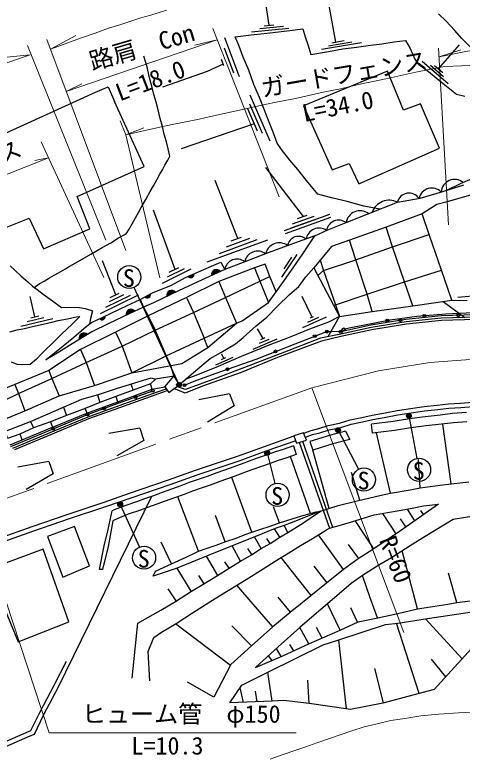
# Model space of a CAD drawing. Units: millimetres at full size, sheet at 1:1000; details may follow other scales. Extents: x 40000 to 680000, y 20000 to 380000.
# Drawn here: x 402646 to 449102, y 263692 to 340653 of the extents above; entities that cross this region are included whole.
import ezdxf
from ezdxf.enums import TextEntityAlignment as Align

# ---------------------------------------------------------------- set-up
doc = ezdxf.new("R2010")
doc.units = ezdxf.units.MM
doc.header["$LTSCALE"] = 1000
doc.linetypes.add('CHAIN', pattern=[18.5, 12, -1.5, 3.5, -1.5])
for name, color, linetype, lineweight in [('M-BGD', 7, 'Continuous', 25), ('M-BGD-EXST', 7, 'Continuous', 25), ('M-BMK', 2, 'CHAIN', 13), ('M-STR-HTXT', 7, 'Continuous', 13), ('M-STR-STRC', 7, 'Continuous', 25)]:
    doc.layers.add(name, color=color, linetype=linetype, lineweight=lineweight)
doc.styles.add('ＭＳ ゴシック', font='')
doc.styles.get('ＭＳ ゴシック').set_extended_font_data('MS Gothic')

msp = doc.modelspace()

# ---------------------------------------------------------------- hatches: boundary and pattern name
at = {"layer": 'M-BGD'}
for points in [[(423996, 313965, 0.82183), (423093, 313557)], [(420657, 313459, 0.84072), (421228, 313714)], [(419329, 311813, 0.82183), (418436, 311384)], [(416162, 311339, 0.84072), (416716, 311630)], [(415106, 309838, 0.82183), (414207, 309421)], [(411452, 309082, 0.84072), (412019, 309348)], [(410198, 307417, 0.82183), (409355, 306896)]]:
    msp.add_hatch(color=256, dxfattribs=at).paths.add_polyline_path(points)
at = {"layer": 'M-BGD-EXST'}
for points in [[(419480, 302081, 1), (419920, 302320, 0.41421), (419580, 302420, 0.41421)], [(443350, 298850, 1), (443789, 299089, 0.41421), (443450, 299189, 0.41421)], [(435989, 297356, 1), (436428, 297595, 0.41421), (436089, 297695, 0.41421)], [(428632, 294986, 1), (429072, 295225, 0.41421), (428732, 295325, 0.41421)], [(413365, 289646, 1), (413805, 289885, 0.41421), (413465, 289985, 0.41421)]]:
    msp.add_hatch(color=256, dxfattribs=at).paths.add_polyline_path(points)

# ---------------------------------------------------------------- linework, layer by layer
at = {"layer": 'M-BGD'}
for p, q in [((429046, 339572), (428716, 341874)), ((435965, 337820), (435219, 342011)), ((428091, 339216), (430537, 339474)), ((428543, 339524), (429550, 339621)), ((427225, 338874), (431092, 339281)), ((424418, 338280), (425932, 334240)), ((435564, 337752), (436856, 337970)), ((424390, 337216), (425362, 334620)), ((434494, 337066), (438658, 337765)), ((435236, 337444), (437630, 337846)), ((446653, 335026), (448822, 337541)), ((424082, 336041), (424329, 335383)), ((444934, 335843), (447636, 333523)), ((445812, 335419), (447176, 334247)), ((446217, 335400), (447089, 334651)), ((397861, 326622), (411027, 332597)), ((427056, 332335), (429120, 327561)), ((427023, 331402), (428321, 328353)), ((426802, 330906), (427799, 328602)), ((427487, 329322), (419937, 326717)), ((432638, 319704), (428708, 324766)), ((425808, 317402), (423436, 323445)), ((419287, 314191), (417054, 320350)), ((430636, 318243), (435346, 319931)), ((430754, 317914), (435464, 319602)), ((431340, 318496), (434403, 319593)), ((431495, 318923), (433737, 319726)), ((431998, 319475), (432990, 319830)), ((422624, 314962), (428922, 317261)), ((422624, 314962), (428922, 317261)), ((423885, 315848), (427811, 317281)), ((424611, 316539), (427038, 317425)), ((425116, 317149), (426177, 317536)), ((430377, 313372), (431951, 315743)), ((413144, 311553), (411755, 315088)), ((430608, 314262), (431398, 315452)), ((417973, 312773), (420973, 314234)), ((418506, 313422), (420280, 314286)), ((418669, 313890), (419667, 314377)), ((412555, 311269), (413488, 311720)), ((404725, 309260), (404251, 311387)), ((411529, 309607), (415504, 311528)), ((412091, 310268), (414642, 311500)), ((412470, 310839), (413967, 311563)), ((433516, 309225), (432473, 311387)), ((448655, 311317), (452816, 311656)), ((447140, 310864), (449366, 309195)), ((403272, 308292), (406605, 309096)), ((403939, 308761), (405673, 309179)), ((404313, 309160), (405137, 309359)), ((432561, 308136), (435020, 309245)), ((433058, 308689), (434216, 309211)), ((433355, 309152), (433677, 309297)), ((435171, 307199), (436377, 309283)), ((422675, 306086), (425678, 308607)), ((428428, 307003), (427846, 308023)), ((428207, 306908), (428649, 307098)), ((427392, 305905), (429888, 306977)), ((428040, 306510), (429067, 306951)), ((423531, 304277), (425334, 305071)), ((424123, 304837), (424561, 305041)), ((424342, 304939), (424140, 305364)), ((414687, 302260), (414932, 301639)), ((416909, 301742), (416727, 302290)), ((417469, 301478), (418360, 301781)), ((411233, 301163), (411485, 300365)), ((413137, 300988), (413354, 300359)), ((407715, 299882), (407995, 299010)), ((409943, 299727), (410118, 299261)), ((404283, 298384), (404582, 297704)), ((406359, 298341), (406559, 297801)), ((439783, 297157), (439671, 298101)), ((447975, 291892), (447092, 298113)), ((403165, 297079), (403407, 296447)), ((436993, 297370), (437423, 296500)), ((441668, 290936), (440209, 297208)), ((432521, 296324), (435651, 287382)), ((431576, 295833), (431877, 294932)), ((432187, 296221), (435314, 287286)), ((433298, 296297), (433580, 295390)), ((435295, 289348), (433580, 295390)), ((433350, 288831), (431258, 294728)), ((444754, 291497), (444553, 294445)), ((427244, 286867), (425170, 292570)), ((438488, 290207), (437615, 293088)), ((421716, 284902), (419562, 290555)), ((430130, 287862), (429516, 289523)), ((442235, 286705), (440867, 288821)), ((444178, 288063), (443434, 289275)), ((445102, 288715), (444805, 289120)), ((424497, 285881), (423469, 288595)), ((439930, 285156), (437985, 288073)), ((443268, 287421), (442709, 288251)), ((430175, 286351), (429619, 287231)), ((431000, 286855), (430615, 287571)), ((428212, 285167), (427529, 286384)), ((436762, 283004), (434176, 286608)), ((418906, 283569), (417834, 285828)), ((429148, 285708), (428818, 286230)), ((438364, 284121), (437307, 285576)), ((426074, 283864), (425203, 285461)), ((427242, 284538), (426852, 285191)), ((444454, 278915), (442864, 284921)), ((423739, 282388), (422552, 284397)), ((433419, 280291), (430305, 284238)), ((424890, 283121), (424465, 283775)), ((435086, 281623), (433728, 283341)), ((420958, 280726), (419504, 283139)), ((448547, 279556), (447691, 282622)), ((422321, 281518), (421755, 282375)), ((419405, 279725), (418560, 280978)), ((431271, 278549), (429995, 280118)), ((436445, 276685), (435118, 279427)), ((438237, 277526), (437533, 279024)), ((449087, 273694), (445291, 277871)), ((425026, 273021), (419338, 277348)), ((427239, 275044), (425193, 277125)), ((444646, 270099), (442267, 277412)), ((433178, 275264), (432256, 276957)), ((434551, 275862), (433966, 276950)), ((437094, 268501), (436292, 275675)), ((429773, 274770), (430278, 273934)), ((431606, 274539), (431189, 275208)), ((428958, 274026), (429345, 273539)), ((447411, 271844), (445929, 273669)), ((440917, 269122), (440017, 272714)), ((429378, 269304), (428917, 272333)), ((433209, 269076), (433073, 271474)), ((426388, 269181), (426050, 270708)), ((427822, 269240), (427635, 270332))]:
    msp.add_line(p, q, dxfattribs=at)
for points in [[(450033, 337228), (449082, 338186), (448311, 339051), (447435, 339981), (446647, 340768)], [(440536, 320448), (438893, 320750), (437149, 321237), (435525, 321622), (434118, 321997), (432937, 323430), (432028, 324573), (431199, 325555), (430355, 326651), (429886, 327307), (429483, 328459), (429061, 329490), (428563, 330741), (428048, 332071), (427466, 333420), (426931, 334914), (426359, 336236), (425928, 337407), (425544, 338372), (427195, 338573), (428526, 338723), (429726, 338854), (431207, 339032), (432557, 339192), (432791, 338358), (433063, 337552), (433401, 336540), (435204, 336849), (436695, 337130), (438129, 337280), (439342, 337477), (440748, 337645), (442023, 337842), (443223, 337983), (443710, 337139), (444190, 336041), (444556, 335535), (445589, 334746), (446404, 334109), (447295, 333378), (448504, 332413), (449371, 332193)], [(404666, 312318), (405186, 312687), (405705, 312978), (406233, 313308), (406742, 313574), (407173, 313816), (407906, 314249), (408202, 314428), (410554, 315776), (411135, 316129), (411727, 316450), (412599, 316964), (413428, 317462), (414191, 317893), (414504, 318362), (414824, 318925), (415181, 319543), (415472, 320105), (415762, 320628), (416251, 321461), (416712, 322291), (417049, 322892), (417390, 323502), (417720, 324071), (417973, 324523), (418235, 325014), (418550, 325550), (418727, 325963), (418569, 326735), (418381, 327454), (418163, 328256), (417970, 329037), (417747, 329870), (417534, 330772), (417316, 331560), (417093, 332376), (416925, 333100), (416612, 334252), (416376, 335231), (416034, 336349)], [(424281, 335509), (422637, 334776), (417985, 333119)], [(411027, 332597), (412347, 333160), (413011, 331637)], [(397861, 326622), (401534, 318484), (404138, 319509), (405617, 316323), (410452, 318410), (409131, 321762), (416081, 324869), (413011, 331637)], [(450117, 323617), (448884, 323097), (447458, 322396)], [(429781, 311843), (430808, 313298), (431619, 314465), (432541, 315817), (433785, 317677), (435159, 318310), (437045, 319057), (439234, 319929), (442371, 321179), (444755, 321588), (447108, 322284), (449261, 322977)], [(450056, 321952), (447532, 321226), (446459, 320945), (444938, 319981)], [(443963, 310399), (443127, 312885), (441865, 316534), (441224, 318563)], [(433785, 317677), (430815, 316612), (428679, 315810), (426524, 314979), (424438, 314165), (422086, 313102), (419724, 312003), (417063, 310724), (416008, 310249), (416499, 309348)], [(434100, 313559), (434690, 314069), (438046, 315187), (441865, 316534), (445664, 317817)], [(439751, 309822), (439224, 311624), (438046, 315187), (437409, 317220)], [(415664, 311077), (416942, 311748), (418909, 312546), (420375, 313333), (421713, 313931), (423059, 314515), (424049, 314944), (424438, 314165)], [(434353, 315155), (434690, 314069), (435932, 310497), (436377, 309283)], [(402152, 314548), (402654, 314094), (403297, 313486), (403991, 312898), (404482, 312440), (404980, 312109), (405580, 311622), (406572, 310930), (407501, 310243), (408339, 310254), (409378, 310231), (409967, 310133), (410703, 309899), (410494, 309079), (410408, 308533)], [(418365, 305220), (418810, 304201), (419168, 303091), (419700, 302201), (421447, 303697), (422946, 304934), (424051, 305552), (425562, 306468), (426370, 307121), (427713, 308333), (428808, 309239), (429925, 310355), (431185, 311579), (432125, 312426), (432862, 313400), (433683, 314357)], [(427524, 314336), (428088, 312960), (428978, 310753)], [(435739, 310431), (439224, 311624), (443127, 312885), (446942, 314124)], [(399194, 299442), (400217, 299941), (403025, 301282), (406485, 302836), (410038, 304507), (413786, 306211), (417225, 307868), (421202, 309700), (424524, 311279), (428088, 312960), (429141, 313459)], [(423826, 312920), (424524, 311279), (425678, 308607)], [(420491, 311267), (421202, 309700), (422294, 307028)], [(448032, 310995), (449626, 310948)], [(453369, 309568), (450498, 309479), (446905, 309372), (443259, 308996), (439613, 308393), (436493, 307711), (435562, 307717)], [(453700, 309774), (450225, 309673), (447400, 309548), (444403, 309286), (441634, 308922), (437363, 308084), (436795, 307956)], [(402129, 307688), (402906, 307892), (403640, 308062), (404492, 308266), (405588, 308493), (406473, 308716), (407145, 308867), (408106, 309056), (409011, 309251), (409385, 309308), (408633, 308522), (408005, 307954), (407523, 307483), (406924, 306902), (406415, 306399), (405951, 305932), (405424, 305416), (404887, 304864), (404231, 304294), (403405, 304254), (402880, 304288), (402307, 304538)], [(416499, 309348), (417225, 307868), (418365, 305220)], [(436377, 309283), (435215, 308717), (433238, 307969), (431318, 307170), (429290, 306410), (426134, 305130), (423752, 304110), (421427, 303166), (420337, 302747)], [(484311, 302726), (481759, 303901), (479236, 304916), (476530, 305849), (474069, 306558), (471292, 307319), (467433, 308147), (465061, 308480), (462744, 308748), (459503, 309083), (456716, 309310), (453958, 309336), (450506, 309229), (446921, 309122), (443292, 308749), (439660, 308148), (436502, 307457), (434381, 307046)], [(484207, 302499), (481660, 303672), (479149, 304682), (476455, 305610), (474001, 306318), (471233, 307076), (467389, 307901), (465030, 308232), (462716, 308499), (459480, 308834), (456705, 309060), (453961, 309086), (450513, 308979), (446938, 308873), (443325, 308501), (439707, 307902), (436511, 307203), (434498, 306712)], [(413115, 307656), (413786, 306211), (414792, 303454)], [(420269, 302155), (421279, 302571), (423453, 303357), (427696, 304865), (431746, 306460), (435049, 307725), (435562, 307717)], [(414792, 303454), (419976, 304417), (422675, 306086), (422294, 307028)], [(434498, 306712), (429923, 305030), (426151, 303486), (422151, 302067), (420341, 301321), (419164, 301796)], [(434381, 307046), (431087, 305764), (426961, 304169), (423594, 302890), (420354, 301688), (419442, 302006)], [(409460, 305860), (410038, 304507), (410915, 302111)], [(406188, 303692), (406485, 302836), (407237, 301042)], [(400809, 298300), (401260, 297403), (401665, 297388), (404283, 298384), (407715, 299882), (409616, 300708), (411330, 301191), (413324, 301845), (416799, 302904), (417266, 302763), (416727, 302290), (413137, 300988), (411485, 300365), (409943, 299727), (407995, 299010), (406359, 298341), (404582, 297704), (403165, 297079), (401872, 296612), (401665, 297388)], [(416909, 301742), (418227, 301972), (419168, 303091), (417266, 302763)], [(402174, 295944), (406559, 297801), (406659, 297839), (410118, 299261), (413332, 300423), (416909, 301742)], [(402661, 302209), (403025, 301282), (403677, 299489)], [(418227, 301972), (418629, 301392), (419700, 302201)], [(402246, 295787), (406624, 297624), (410177, 299104), (413386, 300272), (416970, 301564)], [(402448, 295594), (406720, 297394), (410267, 298871), (413472, 300037), (417469, 301478)], [(402630, 295460), (406798, 297209), (410340, 298684), (413540, 299849), (418480, 301607)], [(432656, 297152), (433419, 297448), (434203, 297645), (435179, 297956), (436374, 298204), (437459, 298547), (438666, 298791), (439751, 299040), (440925, 299240), (442352, 299523), (443744, 299724), (445145, 299924), (446517, 300076), (447689, 300214), (448919, 300290), (450218, 300400)], [(432824, 296735), (433556, 297019), (434326, 297212), (435293, 297520), (436488, 297768), (437572, 298111), (438761, 298351), (439839, 298599), (441007, 298798), (442428, 299079), (443808, 299278), (445202, 299477), (446568, 299628), (447729, 299766), (448952, 299841), (450249, 299951)], [(449543, 299302), (448091, 299196), (446830, 299038), (445268, 298871), (443617, 298660), (441928, 298370), (439671, 298101)], [(449599, 298354), (448185, 298250), (446939, 298094), (445379, 297928), (443758, 297720), (442065, 297429), (439783, 297157)], [(436993, 297370), (435424, 296957), (433298, 296297)], [(431631, 296844), (428540, 295757), (425752, 294730), (421380, 293278), (418577, 292265), (414524, 290887), (411889, 289965), (408145, 288724), (404411, 287442), (400776, 286160), (396971, 284781), (393600, 283564), (389303, 281998), (386032, 280912), (382019, 279643), (378045, 278451), (374544, 277453), (371908, 276677), (369048, 275983)], [(431812, 296377), (428709, 295287), (425918, 294258), (421544, 292806), (418743, 291793), (414687, 290414), (412050, 289492), (408305, 288251), (404575, 286970), (400944, 285689), (397142, 284311), (393771, 283094), (389468, 281526), (386186, 280436), (382166, 279165), (378185, 277971), (374683, 276972), (372038, 276194), (369228, 275512)], [(437423, 296500), (435686, 296044), (433580, 295390)], [(431576, 295833), (430506, 295480), (429701, 295221), (428867, 294921), (427829, 294577), (426434, 294060), (425000, 293517), (423620, 293037), (422609, 292661), (421680, 292357), (420756, 292021), (419893, 291692), (418916, 291328), (417933, 291005), (417060, 290665), (416120, 290323), (415282, 290041), (414085, 289625), (412974, 289184), (412747, 289076)], [(431877, 294932), (430801, 294577), (430007, 294321), (429177, 294023), (428143, 293680), (426767, 293170), (425325, 292624), (423941, 292143), (422922, 291764), (421990, 291459), (421087, 291131), (420228, 290803), (419230, 290431), (418254, 290111), (417395, 289776), (416434, 289426), (415589, 289142), (414417, 288735), (413354, 288313), (412811, 288053)], [(434376, 289048), (436214, 289648), (438187, 290136), (440681, 290728), (441668, 290936), (443695, 291279), (444754, 291497), (446812, 291747), (447975, 291892), (449804, 292121)], [(399000, 263481), (401147, 264355), (404249, 265691), (404672, 265878), (405674, 267917), (407160, 270733), (416887, 290602)], [(416675, 271412), (416501, 274457), (417065, 275924), (417892, 276470), (419408, 277390), (421106, 278484), (422911, 279630), (424439, 280600), (425768, 281397), (426931, 282135), (428426, 283072), (429689, 283863), (431117, 284733), (432300, 285477), (433542, 286228), (435018, 287112), (435323, 287291), (436553, 287631), (437835, 288029), (438620, 288260), (439960, 288664), (441554, 288941), (442564, 289110), (443923, 289368), (445089, 289601), (446628, 289790), (442587, 286941), (439814, 285078), (438317, 284091), (436762, 283004), (435022, 281570), (433377, 280258), (431223, 278510), (429440, 277029), (427239, 275044), (425079, 273123), (423302, 269724), (420578, 271300)], [(412811, 288053), (412344, 285381), (411745, 282998), (411426, 283008), (411933, 285466), (412349, 287145), (412747, 289076)], [(414815, 271691), (415428, 277428), (417807, 278757), (419317, 279668), (421000, 280753), (422284, 281496), (423707, 282368), (424890, 283121), (426074, 283864), (427221, 284525), (428212, 285167), (429148, 285708), (430175, 286351), (431000, 286855), (432560, 287809), (434376, 289048), (431341, 287856), (430615, 287571), (429689, 287259), (427561, 286397), (425203, 285461), (422552, 284397), (419504, 283139), (417003, 282302), (417251, 282822), (418906, 283569), (420429, 284286), (421427, 284773), (421716, 284902), (422622, 285199), (423543, 285527), (424548, 285900), (425615, 286243), (426582, 286616), (427244, 286867), (428188, 287187), (429072, 287476), (430016, 287827), (431567, 288304), (432677, 288627), (433922, 289003), (434376, 289048)], [(466838, 287727), (464444, 288228), (462776, 288664), (461929, 288896), (460466, 288985), (459022, 289038), (457132, 289074), (455634, 289047), (454242, 288932), (452476, 288825), (450960, 288655), (449445, 288397), (448152, 288192), (445255, 286428), (443695, 285455), (441751, 284207), (440432, 283431), (438746, 282361), (437560, 281538), (435118, 279427), (433744, 278250), (432256, 276957), (429991, 274970), (427627, 272812)], [(440295, 277975), (439545, 280045), (438746, 282361)], [(429440, 277029), (427397, 279386), (425715, 281365)], [(427627, 272812), (430494, 274025), (433231, 275289), (436445, 276685), (438302, 277557), (440350, 277987), (442407, 278418), (444454, 278915), (447629, 279403), (448547, 279556), (451885, 279967)], [(396512, 263065), (398816, 263946), (400954, 264817), (404050, 266150), (404304, 266262), (405229, 268144), (406717, 270965), (408014, 273477)]]:
    msp.add_lwpolyline(points, dxfattribs=at)
for points in [[(432614, 331189), (435614, 324552), (437351, 325205), (438355, 323090), (446753, 326787), (444775, 331386), (443012, 330738), (441361, 334780)], [(433683, 314357), (436377, 309283), (439751, 309822), (443963, 310399), (448032, 310995), (446942, 314124), (445699, 317714), (444938, 319981), (442403, 319019), (441224, 318563), (437409, 317220), (435533, 316561)], [(398277, 300500), (400420, 298028), (400809, 298300), (403677, 299489), (407237, 301042), (410915, 302111), (414792, 303454), (418365, 305220), (422294, 307028), (425678, 308607), (426270, 308848), (428978, 310753), (429781, 311843), (429141, 313459), (428627, 314750), (427524, 314336), (423826, 312920), (420491, 311267), (416499, 309348), (413115, 307656), (409460, 305860), (406188, 303692), (402661, 302209), (399741, 301031)], [(416008, 310249), (414507, 309565), (412410, 308568), (410640, 307690), (408617, 306440), (407223, 305582), (405864, 304796), (407652, 306249), (408760, 307131), (410047, 308251), (410596, 308679), (411788, 309239), (414305, 310422), (415664, 311077)], [(431618, 296877), (431907, 296133), (432935, 296455), (432632, 297213)], [(406053, 286439), (407647, 282184), (410410, 283375), (408839, 287451)], [(399887, 283003), (402982, 275464), (408267, 277539), (405579, 285115)], [(454497, 279170), (451148, 275969), (446199, 270506), (440878, 269112), (437520, 268438), (433209, 269076), (430554, 269387), (429378, 269304), (424965, 269123), (426228, 270968), (428917, 272333), (434675, 275152), (436292, 275675), (441156, 277280), (442433, 277431), (445493, 277903), (449206, 278455), (452444, 278926)]]:
    msp.add_lwpolyline(points, close=True, dxfattribs=at)
for centre in [(445164, 309353), (448701, 309425), (441324, 308862), (442689, 308902), (435049, 307725), (436493, 307711), (436795, 307956), (433794, 307244), (429721, 305662), (424728, 303810), (416970, 301564), (420269, 302155), (415178, 300918), (411925, 299740), (410177, 299104), (406624, 297624)]:
    msp.add_circle(centre, 150, dxfattribs=at)
for centre, radius, start, end in [((448319, 322133), 1404, 51.32564, 176.12454), ((445951, 321281), 1354, 44.36217, 167.86776), ((443587, 320855), 1259, 34.37453, 165.09429), ((441530, 319460), 1913, 63.92926, 159.50842), ((438492, 318804), 1470, 53.36336, 170.05895), ((436280, 318033), 1279, 53.27886, 170.37275), ((434243, 317108), 1378, 55.67859, 169.70098), ((432131, 316441), 1186, 50.4171, 169.0472), ((430105, 315485), 1462, 53.87357, 167.16526), ((427857, 314731), 1356, 52.69899, 169.46543), ((425721, 313957), 1300, 51.81907, 170.7958), ((423585, 313672), 505, 35.50621, 193.16441), ((420920, 313636), 318, 213.99214, 14.20987), ((418925, 311510), 505, 36.84096, 194.49915), ((416414, 311533), 318, 217.58061, 17.79834), ((414698, 309541), 505, 36.05063, 193.70882), ((411712, 309264), 318, 215.05576, 15.27349), ((409828, 307073), 505, 42.89131, 200.5495)]:
    msp.add_arc(centre, radius, start, end, dxfattribs=at)
at = {"layer": 'M-BGD-EXST'}
for p, q in [((419700, 302201), (415034, 312308)), ((443570, 298969), (444405, 294537)), ((436208, 297476), (438343, 293410)), ((428852, 295105), (429643, 291919)), ((413585, 289766), (415579, 285318))]:
    msp.add_line(p, q, dxfattribs=at)
for centre, radius in [((414531, 313397), 1200), ((419700, 302201), 250), ((443570, 298969), 250), ((436208, 297476), 250), ((428852, 295105), 250), ((444627, 293358), 1200), ((438900, 292348), 1200), ((429932, 290754), 1200), ((413585, 289766), 250), ((416070, 284223), 1200)]:
    msp.add_circle(centre, radius, dxfattribs=at)
at = {"layer": 'M-BMK'}
msp.add_lwpolyline([(265748, 270866), (300012, 271285), (307827, 271500), (317982, 272117), (331293, 273314), (344478, 274931), (354438, 276565), (363688, 278567), (374961, 281418), (386922, 285040), (388628, 285628), (433493, 301886), (440414, 303643), (445735, 304501), (451760, 304952), (456936, 304827), (459632, 304622), (466156, 303652), (472732, 301927), (478193, 300005), (481268, 298580), (548412, 263314)], dxfattribs=at)
at = {"layer": 'M-STR-HTXT'}
for p, q in [((423193, 339238), (430112, 321723)), ((414166, 316164), (405977, 338072)), ((406344, 337088), (408966, 338507)), ((407991, 332683), (423667, 338038)), ((423666, 338042), (421322, 337506)), ((403966, 337472), (412086, 317229)), ((446652, 337177), (447674, 318827)), ((446701, 336298), (448966, 337028)), ((407991, 332683), (409601, 333484)), ((414175, 328165), (413588, 329646)), ((414175, 328165), (416033, 328905)), ((414175, 328165), (417695, 313316)), ((405371, 327454), (411890, 313348)), ((406124, 325798), (404734, 325503)), ((443052, 276437), (433493, 301886))]:
    msp.add_line(p, q, dxfattribs=at)
for points in [[(406344, 337088), (409482, 338225), (410994, 338737), (412378, 339248), (413545, 339622), (414701, 340002), (415722, 340350), (416774, 340632), (418408, 341137)], [(462624, 336856), (461633, 337060), (460700, 337164), (459252, 337295), (456844, 337351), (455272, 337351), (453474, 337258), (451634, 337098), (449663, 336872), (446701, 336298)], [(376259, 326903), (380881, 328519), (383034, 329267), (385370, 330035), (388310, 331036), (390078, 331635), (391861, 332234), (393751, 332910), (395334, 333464), (396867, 333949), (398204, 334395), (399560, 334869), (401095, 335414), (402917, 336058), (404253, 336483), (401811, 336256)], [(456763, 335118), (454846, 335327), (453172, 335426), (451460, 335453), (449019, 335363), (447254, 335273), (444275, 334697), (441177, 334004), (438341, 333392), (436464, 332963), (434660, 332614), (431786, 331967), (429967, 331599), (428593, 331333), (425971, 330736), (424381, 330392), (422956, 330080), (421793, 329822), (420236, 329502), (418971, 329252), (418172, 329069), (416779, 328752), (414928, 328363), (414175, 328165)], [(385585, 317712), (399739, 323265), (406135, 325802)], [(400923, 282059), (406222, 266013), (431860, 266013)], [(450871, 268192), (448711, 268105), (446680, 267957), (444807, 267770), (443133, 267519), (441678, 267289), (440281, 266957), (438912, 266630), (437633, 266207), (436434, 265796), (435327, 265426), (434012, 264988), (432851, 264576), (431840, 264228), (430519, 263768), (429155, 263287)]]:
    msp.add_lwpolyline(points, dxfattribs=at)
at = {"layer": 'M-STR-STRC'}
for p, q in [((424945, 301249), (421757, 300618)), ((424945, 301249), (425433, 299990)), ((425433, 299990), (422653, 298307)), ((415612, 297671), (412406, 297141)), ((415612, 297671), (416060, 296397)), ((416060, 296397), (413229, 294803)), ((406164, 294217), (402966, 293643)), ((406164, 294217), (406630, 292950)), ((406630, 292950), (403821, 291316))]:
    msp.add_line(p, q, dxfattribs=at)

# ---------------------------------------------------------------- texts
at = {"layer": 'M-BGD-EXST', "style": 'ＭＳ ゴシック'}
for p in [(414489, 313286), (444586, 293246), (438859, 292236), (429890, 290643), (416029, 284112)]:
    msp.add_text('S', height=1833, dxfattribs=at).set_placement(p, align=Align.MIDDLE_CENTER)
at = {"layer": 'M-STR-HTXT', "style": 'ＭＳ ゴシック'}
for s, rotation, p in [('路肩\u3000Con', 16.209, (415823, 337324)), ('ガードフェンス', 9.841, (436832, 334493)), ('L=18.0', 20.695, (416719, 333813)), ('L=34.0', 11.47, (436190, 331141)), ('ガードフェンス', 25.046, (395229, 323226)), ('R=60', 290.956, (442200, 284044))]:
    msp.add_text(s, height=1833, rotation=rotation, dxfattribs=at).set_placement(p, align=Align.MIDDLE_CENTER)
msp.add_text('ヒューム管\u3000φ150', height=1833, dxfattribs=at).set_placement((409610, 266513), align=Align.BOTTOM_LEFT)
msp.add_text('L=10.3', height=1833, dxfattribs=at).set_placement((418498, 264677), align=Align.MIDDLE_CENTER)

doc.saveas('drawing.dxf')
